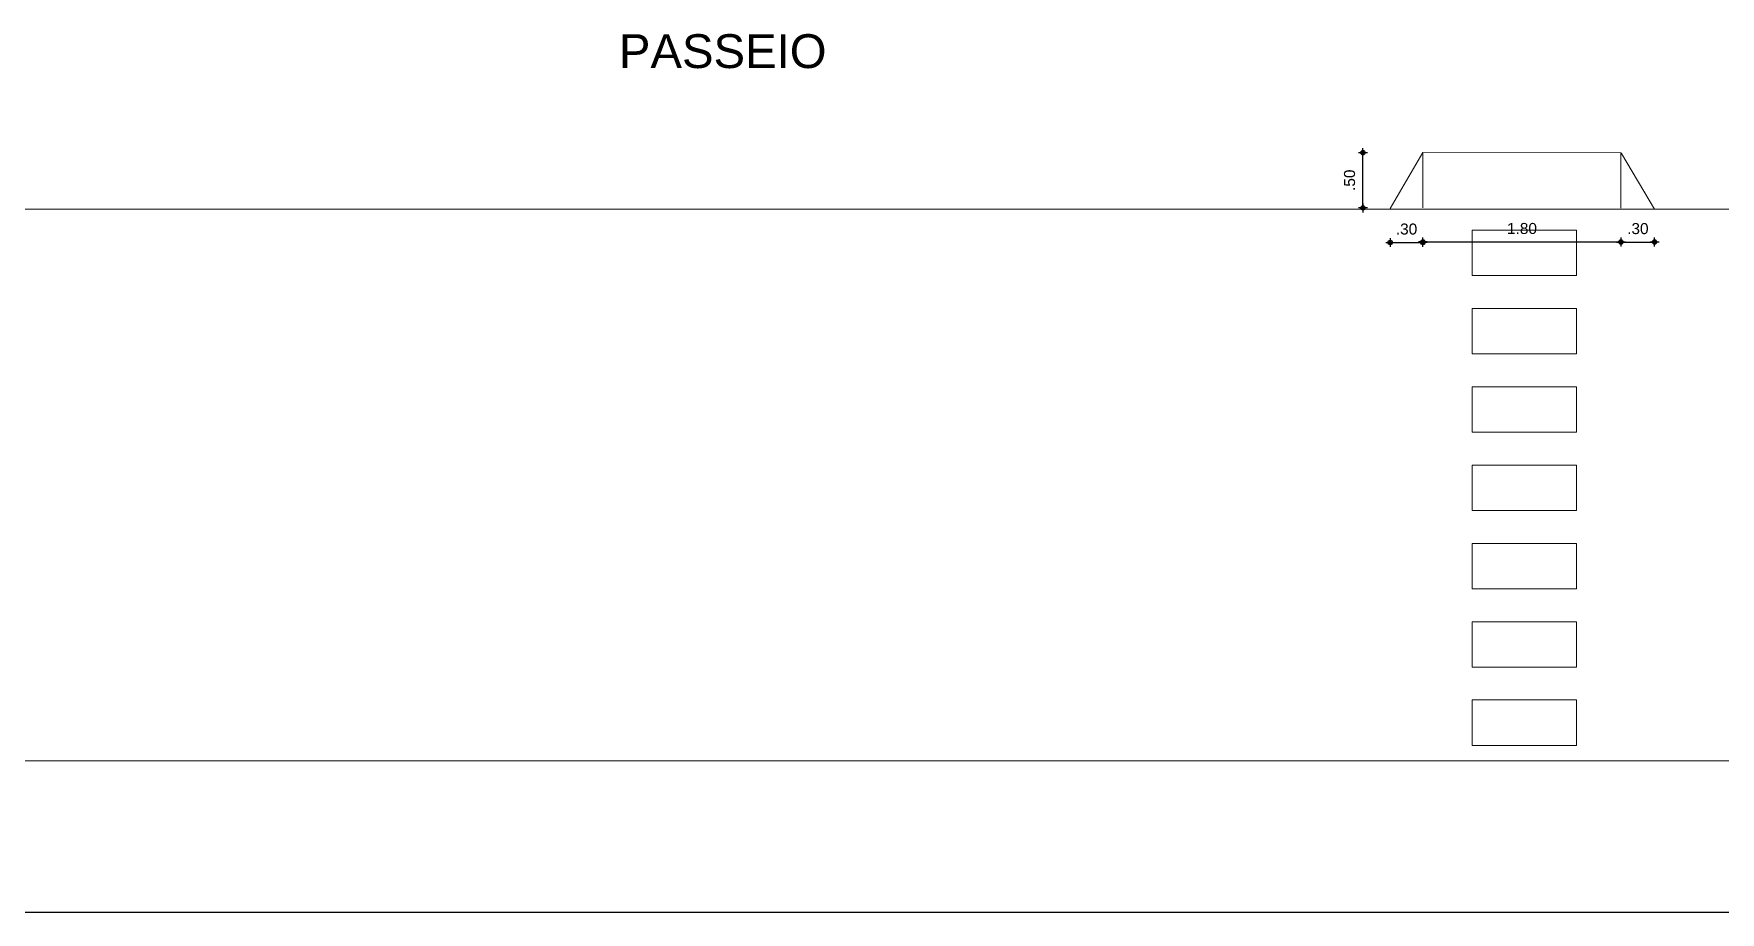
# Model space of a CAD drawing. Header units: millimetres. Extents: x 2426 to 2585, y 1215 to 1309.
# Drawn here: x 2437.91 to 2453.19, y 1287.6 to 1295.57 of the extents above; entities that cross this region are included whole.
import ezdxf

# ---------------------------------------------------------------- set-up
doc = ezdxf.new("R2010")
doc.units = ezdxf.units.MM
for name, color, linetype in [('02', 2, 'Continuous'), ('08', 8, 'Continuous'), ('A-PEN-B', 5, 'Continuous'), ('A-PEN-M', 6, 'Continuous'), ('TEXTO2', 3, 'Continuous')]:
    doc.layers.add(name, color=color, linetype=linetype)
doc.styles.add('CARIMBO_DADOS', font='arial.ttf', dxfattribs={"height": 0.1})
doc.styles.add('SANSSERIF', font='sas_____.pfb', dxfattribs={"height": 1})
doc.dimstyles.new('COTAS_EXTERNAS', dxfattribs={"dimtxt": 0.1, "dimasz": 0.01, "dimexe": 0, "dimexo": 0, "dimgap": 0.07, "dimtad": 1, "dimzin": 5, "dimdsep": 46, "dimtxsty": 'CARIMBO_DADOS', "dimblk1": 'CIRCULOS', "dimblk2": 'CIRCULOS', "dimsah": 1, "dimcen": 0, "dimse1": 1, "dimse2": 1, "dimclrd": 8, "dimclre": 8, "dimclrt": 230, "dimadec": 0, "dimazin": 0, "dimtfac": 100, "dimtix": 1, "dimtmove": 2, "dimatfit": 3, "dimldrblk": 'CIRCULOS', "dimfxl": 0, "dimtolj": 1, "dimtzin": 5, "dimarcsym": 0})

# ---------------------------------------------------------------- blocks, each defined once
blk = doc.blocks.new('CIRCULOS')
at = {"layer": 'A-PEN-M'}
for p, q in [((-4, 0), (4, 0)), ((0, 4), (0, -4))]:
    blk.add_line(p, q, dxfattribs=at)
for radius in [2, 1]:
    blk.add_circle((0, 0), radius, dxfattribs=at)
blk = doc.blocks.new('*D281')
at = {"layer": 'A-PEN-B', "color": 8, "lineweight": -2, "ltscale": 0.25, "transparency": 16777216}
blk.add_line((2449.956, 1293.997), (2449.956, 1294.478), dxfattribs=at)
at = {"layer": 'Defpoints', "color": 0, "ltscale": 0.25, "transparency": 16777216}
for p in [(2449.956, 1294.488), (2450.499, 1294.488), (2450.499, 1293.987)]:
    blk.add_point(p, dxfattribs=at)
at = {"layer": 'A-PEN-B', "color": 8, "lineweight": -2, "ltscale": 0.25, "transparency": 16777216, "xscale": 0.01, "yscale": 0.01, "zscale": 0.01}
for p, rotation in [((2449.956, 1294.488), 90), ((2449.956, 1293.987), 270)]:
    blk.add_blockref('CIRCULOS', p, dxfattribs=dict(at, rotation=rotation))
at = {"layer": 'A-PEN-B', "color": 230, "ltscale": 0.25, "transparency": 16777216, "insert": (2449.835, 1294.238), "char_height": 0.1, "attachment_point": 5, "rotation": 90, "style": 'CARIMBO_DADOS'}
blk.add_mtext('\\A1;.50', dxfattribs=at)
blk = doc.blocks.new('*D282')
at = {"layer": 'A-PEN-B', "color": 8, "lineweight": -2, "ltscale": 0.25, "transparency": 16777216}
for p, q in [((2450.193, 1293.674), (2450.183, 1293.674)), ((2450.203, 1293.674), (2450.499, 1293.674)), ((2450.509, 1293.674), (2450.519, 1293.674))]:
    blk.add_line(p, q, dxfattribs=at)
at = {"layer": 'Defpoints', "color": 0, "ltscale": 0.25, "transparency": 16777216}
for p in [(2450.203, 1293.981), (2450.499, 1293.987), (2450.499, 1293.674)]:
    blk.add_point(p, dxfattribs=at)
at = {"layer": 'A-PEN-B', "color": 8, "lineweight": -2, "ltscale": 0.25, "transparency": 16777216, "xscale": 0.01, "yscale": 0.01, "zscale": 0.01}
blk.add_blockref('CIRCULOS', (2450.203, 1293.674), dxfattribs=at)
at = {"layer": 'A-PEN-B', "color": 8, "lineweight": -2, "ltscale": 0.25, "transparency": 16777216, "xscale": 0.01, "yscale": 0.01, "zscale": 0.01, "rotation": 180}
blk.add_blockref('CIRCULOS', (2450.499, 1293.674), dxfattribs=at)
at = {"layer": 'A-PEN-B', "color": 230, "ltscale": 0.25, "transparency": 16777216, "insert": (2450.351, 1293.795), "char_height": 0.1, "attachment_point": 5, "style": 'CARIMBO_DADOS'}
blk.add_mtext('\\A1;.30', dxfattribs=at)
blk = doc.blocks.new('*D283')
at = {"layer": 'A-PEN-B', "color": 8, "lineweight": -2, "ltscale": 0.25, "transparency": 16777216}
blk.add_line((2450.509, 1293.679), (2452.284, 1293.679), dxfattribs=at)
at = {"layer": 'Defpoints', "color": 0, "ltscale": 0.25, "transparency": 16777216}
for p in [(2450.499, 1293.987), (2452.294, 1293.984), (2452.294, 1293.679)]:
    blk.add_point(p, dxfattribs=at)
at = {"layer": 'A-PEN-B', "color": 8, "lineweight": -2, "ltscale": 0.25, "transparency": 16777216, "xscale": 0.01, "yscale": 0.01, "zscale": 0.01, "rotation": 180}
blk.add_blockref('CIRCULOS', (2450.499, 1293.679), dxfattribs=at)
at = {"layer": 'A-PEN-B', "color": 8, "lineweight": -2, "ltscale": 0.25, "transparency": 16777216, "xscale": 0.01, "yscale": 0.01, "zscale": 0.01}
blk.add_blockref('CIRCULOS', (2452.294, 1293.679), dxfattribs=at)
at = {"layer": 'A-PEN-B', "color": 230, "ltscale": 0.25, "transparency": 16777216, "insert": (2451.397, 1293.8), "char_height": 0.1, "attachment_point": 5, "style": 'CARIMBO_DADOS'}
blk.add_mtext('\\A1;1.80', dxfattribs=at)
blk = doc.blocks.new('*D284')
at = {"layer": 'A-PEN-B', "color": 8, "lineweight": -2, "ltscale": 0.25, "transparency": 16777216}
for p, q in [((2452.284, 1293.678), (2452.274, 1293.678)), ((2452.294, 1293.678), (2452.599, 1293.678)), ((2452.609, 1293.678), (2452.619, 1293.678))]:
    blk.add_line(p, q, dxfattribs=at)
at = {"layer": 'Defpoints', "color": 0, "ltscale": 0.25, "transparency": 16777216}
for p in [(2452.294, 1293.984), (2452.599, 1293.977), (2452.599, 1293.678)]:
    blk.add_point(p, dxfattribs=at)
at = {"layer": 'A-PEN-B', "color": 8, "lineweight": -2, "ltscale": 0.25, "transparency": 16777216, "xscale": 0.01, "yscale": 0.01, "zscale": 0.01}
blk.add_blockref('CIRCULOS', (2452.294, 1293.678), dxfattribs=at)
at = {"layer": 'A-PEN-B', "color": 8, "lineweight": -2, "ltscale": 0.25, "transparency": 16777216, "xscale": 0.01, "yscale": 0.01, "zscale": 0.01, "rotation": 180}
blk.add_blockref('CIRCULOS', (2452.599, 1293.678), dxfattribs=at)
at = {"layer": 'A-PEN-B', "color": 230, "ltscale": 0.25, "transparency": 16777216, "insert": (2452.447, 1293.799), "char_height": 0.1, "attachment_point": 5, "style": 'CARIMBO_DADOS'}
blk.add_mtext('\\A1;.30', dxfattribs=at)

msp = doc.modelspace()

# ---------------------------------------------------------------- linework, layer by layer
at = {"layer": '02', "color": 0, "lineweight": 5}
for p, q in [((2432.002, 1293.975), (2446.002, 1293.975)), ((2446.002, 1293.975), (2464.502, 1293.975)), ((2432.002, 1288.975), (2446.002, 1288.975)), ((2446.002, 1288.975), (2457.852, 1288.975))]:
    msp.add_line(p, q, dxfattribs=at)
for points in [[(2450.946, 1293.374), (2450.946, 1293.786), (2451.891, 1293.786), (2451.891, 1293.374)], [(2450.946, 1292.664), (2450.946, 1293.076), (2451.891, 1293.076), (2451.891, 1292.664)], [(2450.946, 1291.954), (2450.946, 1292.366), (2451.891, 1292.366), (2451.891, 1291.954)], [(2450.946, 1291.244), (2450.946, 1291.656), (2451.891, 1291.656), (2451.891, 1291.244)], [(2450.946, 1290.533), (2450.946, 1290.946), (2451.891, 1290.946), (2451.891, 1290.533)], [(2450.946, 1289.823), (2450.946, 1290.236), (2451.891, 1290.236), (2451.891, 1289.823)], [(2450.946, 1289.113), (2450.946, 1289.526), (2451.891, 1289.526), (2451.891, 1289.113)]]:
    msp.add_lwpolyline(points, close=True, dxfattribs=at)
at = {"layer": '08', "color": 253, "lineweight": 15}
for p, q in [((2450.499, 1294.488), (2450.499, 1293.987)), ((2452.294, 1294.486), (2452.294, 1293.984))]:
    msp.add_line(p, q, dxfattribs=at)
for points in [[(2450.203, 1293.981), (2450.499, 1294.488), (2452.294, 1294.486), (2452.294, 1294.486)], [(2452.294, 1294.486), (2452.299, 1294.479), (2452.599, 1293.977)]]:
    msp.add_lwpolyline(points, dxfattribs=at)
at = {"layer": 'A-PEN-B', "color": 255, "ltscale": 0.25}
msp.add_line((2429.462, 1287.601), (2473.955, 1287.601), dxfattribs=at)

# ---------------------------------------------------------------- texts
at = {"layer": 'TEXTO2', "color": 0, "lineweight": 15, "style": 'SANSSERIF'}
msp.add_text('PASSEIO', height=0.3068, dxfattribs=at).set_placement((2443.214, 1295.255))

# ---------------------------------------------------------------- dimensions: what is measured, and where the dimension line sits
at = {"layer": 'A-PEN-B', "color": 6, "ltscale": 0.25}
for base, p1, p2, angle, picture, middle in [((2449.956, 1294.488), (2450.499, 1293.987), (2450.499, 1294.488), 90, '*D281', (2449.835, 1294.238)), ((2450.499, 1293.674), (2450.203, 1293.981), (2450.499, 1293.987), 180, '*D282', (2450.351, 1293.795)), ((2452.2943, 1293.679), (2450.4987, 1293.9873), (2452.2943, 1293.9844), 180, '*D283', (2451.3965, 1293.8)), ((2452.5991, 1293.6775), (2452.2943, 1293.9844), (2452.5991, 1293.9768), 180, '*D284', (2452.4467, 1293.7986))]:
    dim = msp.add_linear_dim(base=base, p1=p1, p2=p2, angle=angle, dimstyle='COTAS_EXTERNAS', override={"dimfxl": 0}, dxfattribs=at)
    dim.commit()
    dim.dimension.update_dxf_attribs({"geometry": picture, "text_midpoint": middle})

doc.saveas('drawing.dxf')
